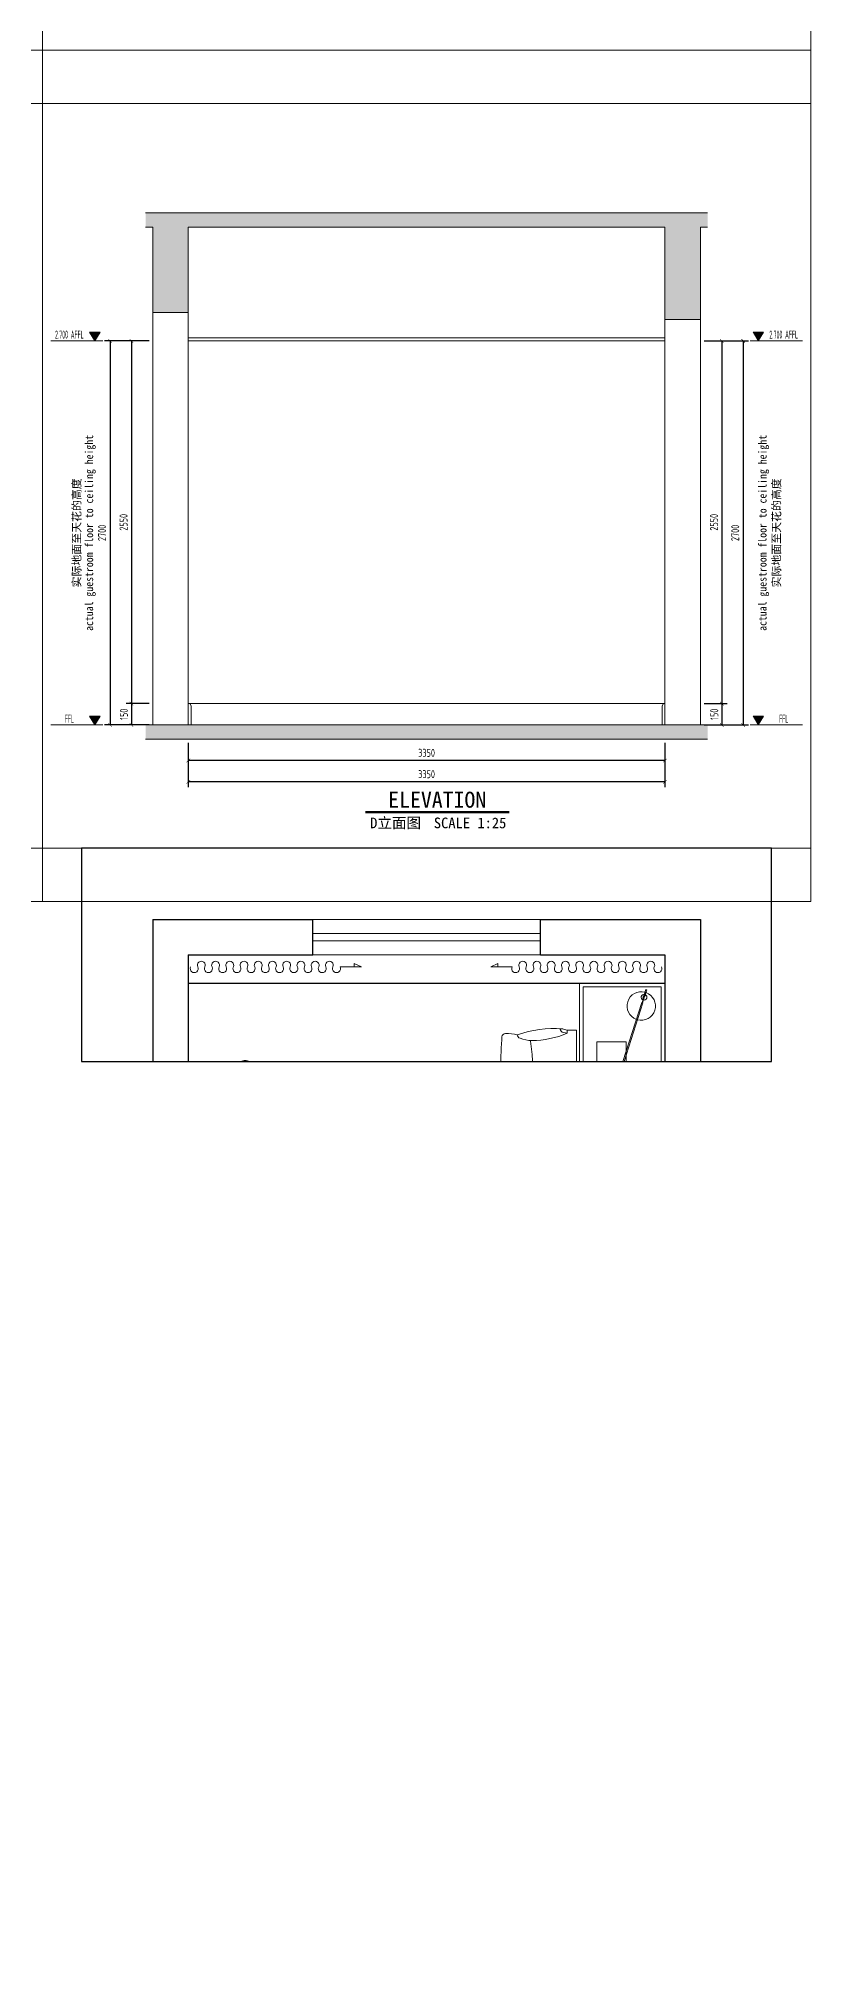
# Model space of a CAD drawing. Header units: millimetres. Extents: x 3162 to 221128, y -144913 to 11496.
# Drawn here: x 47647 to 53077, y -32702 to -19258 of the extents above; entities that cross this region are included whole.
import ezdxf
from ezdxf.enums import TextEntityAlignment as Align
from ezdxf.xclip import XClip

# ---------------------------------------------------------------- set-up
doc = ezdxf.new("R2010")
doc.units = ezdxf.units.MM
doc.header["$LTSCALE"] = 10
doc.header["$XCLIPFRAME"] = 2
doc.linetypes.add('DASH', pattern=[8.89, 6.35, -2.54])
doc.linetypes.add('HIDDEN', pattern=[9.525, 6.35, -3.175])
doc.layers.get('Defpoints').update_dxf_attribs({"color": 250})
for name, color, linetype, lineweight in [('Contour【轮廓线】', 94, 'Continuous', 0), ('Drawing【图框、表格】', 150, 'Continuous', 0), ('Elevation【立面图库】', 150, 'Continuous', 0), ('FC-Hatch【平面填充】', 250, 'Continuous', 0), ('FF-Curtain【平面窗帘】', 32, 'Continuous', 0), ('FF-Fixed【固定家具】', 30, 'Continuous', 0), ('FF-Text【平面文字】', 2, 'Continuous', 0), ('FF-Win【窗】', 132, 'Continuous', 0), ('FF-【活动成品家具】', 51, 'Continuous', 0), ('Finish【完成面】', 2, 'Continuous', 0), ('Gray【中细线】', 8, 'Continuous', 0), ('Hidden【虚线】', 136, 'DASH', 0), ('RC-dimensions', 44, 'Continuous', 0), ('Wall【立面墙】', 252, 'Continuous', 0)]:
    doc.layers.add(name, color=color, linetype=linetype, lineweight=lineweight)
doc.layers.add('WALL【墙体】', color=7, linetype='Continuous')
doc.styles.add('宋体', font='', dxfattribs={"width": 0.8})
doc.styles.add('尺寸标注', font='ARCHS.SHX', dxfattribs={"width": 0.8})
doc.styles.add('标高', font='ARCHS.SHX', dxfattribs={"width": 0.5})
doc.styles.add('线上图名', font='simhei.ttf')
doc.styles.add('线下图名', font='simhei.ttf')
doc.styles.get('宋体').set_extended_font_data('SimSun')
doc.dimstyles.new('海龙1：25', dxfattribs={"dimscale": 25, "dimtxt": 2.25, "dimasz": 1, "dimexe": 1.5, "dimexo": 1, "dimgap": 1, "dimtad": 1, "dimdec": 0, "dimrnd": 5, "dimdsep": 46, "dimtxsty": '尺寸标注', "dimblk": 'ARCHTICK', "dimblk1": 'ARCHTICK', "dimblk2": 'ARCHTICK', "dimcen": 1, "dimclrd": 44, "dimclre": 44, "dimclrt": 2, "dimadec": 0, "dimazin": 0, "dimtfac": 1, "dimtdec": 0, "dimtix": 1, "dimtmove": 2, "dimatfit": 3, "dimldrblk": 'hl_arrow2', "dimfxl": 5, "dimfxlon": 1, "dimarcsym": 0})
pattern_1 = [(225, (0, 0), (35.35534, -35.35534), []), (230, (0, 0), (-71.72602, 6.27522), [7.5, -82.5]), (175, (0, 0), (13.87511, -75.21923), [6, -66]), (280.4514, (-5.98, 0.52), (-57.85092, -68.94393), [6.374, -70.1142]), (226.1842, (-2e-15, -20), (-106.72409, 16.55189), [11.25, -123.75]), (276.6356, (-8.89, -18.62), (-93.46626, -97.41178), [9.56105, -105.1713]), (171.1842, (-2e-15, -20), (-93.46618, -97.41189), [9, -99]), (201, (-10, -15), (-59.690703, 40.26189), [7.5, -82.5]), (146, (-10, -15), (-24.33156, -72.51501), [6, -66]), (251.4514, (-14.974, -11.645), (-84.022234, -32.25304), [6.374, -70.1142]), (217.5, (0, 0), (-1.215986, -33.289385), [0.5, -65.2, 0.5, -67, 0.5, -66.25]), (187.5, (0, 0), (-26.306954, -39.441171), [0.5, -38.2, 0.5, -63.7, 0.5, -25.25]), (147.5, (22.3, -3e-15), (-53.382244, 2.255487), [0.5, -25, 0.5, -78, 0.5, -103.5]), (137.5, (32.3, -4e-15), (-58.318617, -10.0105), [0.5, -32.5, 0.5, -51.8, 0.5, -73.5])]

# ---------------------------------------------------------------- blocks, each defined once
blk = doc.blocks.new('海龙工具_踢脚线')
blk.add_lwpolyline([(20, 0), (20, 90), (10, 100), (0, 100)])
blk = doc.blocks.new('_ArchTick')
at = {"color": 2, "linetype": 'ByBlock', "const_width": 0.15}
blk.add_lwpolyline([(-0.5, -0.5), (0.5, 0.5)], dxfattribs=at)
blk = doc.blocks.new('*D1147')
at = {"layer": 'Defpoints', "color": 0, "transparency": 16777216}
for p in [(48452, -21385), (48302, -23935), (48452, -23935)]:
    blk.add_point(p, dxfattribs=at)
at = {"layer": 'RC-dimensions', "color": 44, "lineweight": -2, "transparency": 16777216}
for p, q in [((48427, -21385), (48264, -21385)), ((48302, -21385), (48302, -23935)), ((48427, -23935), (48264, -23935))]:
    blk.add_line(p, q, dxfattribs=at)
at = {"layer": 'RC-dimensions', "color": 44, "lineweight": -2, "transparency": 16777216, "xscale": 25, "yscale": 25, "zscale": 25}
for p, rotation in [((48302, -21385), 90), ((48302, -23935), 270)]:
    blk.add_blockref('_ArchTick', p, dxfattribs=dict(at, rotation=rotation))
at = {"layer": 'RC-dimensions', "color": 2, "transparency": 16777216, "insert": (48247, -22660), "char_height": 56.2, "attachment_point": 5, "rotation": 90, "style": '尺寸标注'}
blk.add_mtext('2550', dxfattribs=at)
blk = doc.blocks.new('hl_arrow2')
at = {"color": 2}
blk.add_line((-0.22, 0), (-1, 0), dxfattribs=at)
blk.add_lwpolyline([(-0.22, 0), (-0.86, -0.69), (-0.65, -0.86), (0, 0), (-0.65, 0.86), (-0.86, 0.69)], close=True, dxfattribs=at)
for points in [[(-0.86, 0.69), (-0.65, 0.86), (-0.22, 0), (0, 0)], [(-0.86, -0.69), (-0.65, -0.86), (-0.22, 0), (0, 0)]]:
    blk.add_solid(points, dxfattribs=at)
blk = doc.blocks.new('*D1148')
at = {"layer": 'Defpoints', "color": 0, "transparency": 16777216}
for p in [(48452, -23935), (48302, -24085), (48452, -24085)]:
    blk.add_point(p, dxfattribs=at)
at = {"layer": 'RC-dimensions', "color": 44, "lineweight": -2, "transparency": 16777216}
for p, q in [((48427, -23935), (48264, -23935)), ((48302, -23935), (48302, -24085)), ((48427, -24085), (48264, -24085))]:
    blk.add_line(p, q, dxfattribs=at)
at = {"layer": 'RC-dimensions', "color": 44, "lineweight": -2, "transparency": 16777216, "xscale": 25, "yscale": 25, "zscale": 25}
for p, rotation in [((48302, -23935), 90), ((48302, -24085), 270)]:
    blk.add_blockref('_ArchTick', p, dxfattribs=dict(at, rotation=rotation))
at = {"layer": 'RC-dimensions', "color": 2, "transparency": 16777216, "insert": (48249, -24010), "char_height": 56.2, "attachment_point": 5, "rotation": 90, "style": '尺寸标注'}
blk.add_mtext('150', dxfattribs=at)
blk = doc.blocks.new('*D1149')
at = {"layer": 'Defpoints', "color": 0, "transparency": 16777216}
for p in [(48452, -21385), (48152, -24085), (48452, -24085)]:
    blk.add_point(p, dxfattribs=at)
at = {"layer": 'RC-dimensions', "color": 44, "lineweight": -2, "transparency": 16777216}
for p, q in [((48277, -21385), (48114, -21385)), ((48152, -21385), (48152, -24085)), ((48277, -24085), (48114, -24085))]:
    blk.add_line(p, q, dxfattribs=at)
at = {"layer": 'RC-dimensions', "color": 44, "lineweight": -2, "transparency": 16777216, "xscale": 25, "yscale": 25, "zscale": 25}
for p, rotation in [((48152, -21385), 90), ((48152, -24085), 270)]:
    blk.add_blockref('_ArchTick', p, dxfattribs=dict(at, rotation=rotation))
at = {"layer": 'RC-dimensions', "color": 2, "transparency": 16777216, "insert": (48096, -22735), "char_height": 56.2, "attachment_point": 5, "rotation": 90, "style": '尺寸标注'}
blk.add_mtext('2700', dxfattribs=at)
blk = doc.blocks.new('海龍_立面标识')
at = {"style": '宋体', "width": 0.9, "flags": 8}
blk.add_attdef('FLOOR_HEIGHT', text='', height=2.25, rotation=90, dxfattribs=at).set_placement((0, 0), align=Align.CENTER)
at = {"style": '宋体', "flags": 8}
blk.add_attdef('HEIGHT', text='', height=2.25, rotation=90, dxfattribs=at).set_placement((-3.5, 0), align=Align.CENTER)
blk = doc.blocks.new('hl_Elevation-A2')
blk.add_hatch(color=150).paths.add_polyline_path([(3.74, 2.47), (2.27, 0), (0.8, 2.47)])
at = {"color": 150}
blk.add_line((0, 0), (14.67, 0), dxfattribs=at)
blk.add_lwpolyline([(3.74, 2.47), (2.27, 0), (0.8, 2.47)], close=True, dxfattribs=at)
at = {"color": 2, "style": '标高', "width": 0.8, "flags": 8}
blk.add_attdef('HEIGHT', text='', height=2.25, dxfattribs=at).set_placement((9.42, 1.75), align=Align.MIDDLE_CENTER)
blk = doc.blocks.new('*D1150')
at = {"layer": 'Defpoints', "color": 0, "transparency": 16777216}
for p in [(52302, -21385), (52302, -23935), (52452, -23935)]:
    blk.add_point(p, dxfattribs=at)
at = {"layer": 'RC-dimensions', "color": 44, "lineweight": -2, "transparency": 16777216}
for p, q in [((52327, -21385), (52489, -21385)), ((52452, -21385), (52452, -23935)), ((52327, -23935), (52489, -23935))]:
    blk.add_line(p, q, dxfattribs=at)
at = {"layer": 'RC-dimensions', "color": 44, "lineweight": -2, "transparency": 16777216, "xscale": 25, "yscale": 25, "zscale": 25}
for p, rotation in [((52452, -21385), 90), ((52452, -23935), 270)]:
    blk.add_blockref('_ArchTick', p, dxfattribs=dict(at, rotation=rotation))
at = {"layer": 'RC-dimensions', "color": 2, "transparency": 16777216, "insert": (52397, -22660), "char_height": 56.2, "attachment_point": 5, "rotation": 90, "style": '尺寸标注'}
blk.add_mtext('2550', dxfattribs=at)
blk = doc.blocks.new('*D1151')
at = {"layer": 'Defpoints', "color": 0, "transparency": 16777216}
for p in [(52302, -23935), (52302, -24085), (52452, -24085)]:
    blk.add_point(p, dxfattribs=at)
at = {"layer": 'RC-dimensions', "color": 44, "lineweight": -2, "transparency": 16777216}
for p, q in [((52327, -23935), (52489, -23935)), ((52452, -23935), (52452, -24085)), ((52327, -24085), (52489, -24085))]:
    blk.add_line(p, q, dxfattribs=at)
at = {"layer": 'RC-dimensions', "color": 44, "lineweight": -2, "transparency": 16777216, "xscale": 25, "yscale": 25, "zscale": 25}
for p, rotation in [((52452, -23935), 90), ((52452, -24085), 270)]:
    blk.add_blockref('_ArchTick', p, dxfattribs=dict(at, rotation=rotation))
at = {"layer": 'RC-dimensions', "color": 2, "transparency": 16777216, "insert": (52399, -24010), "char_height": 56.2, "attachment_point": 5, "rotation": 90, "style": '尺寸标注'}
blk.add_mtext('150', dxfattribs=at)
blk = doc.blocks.new('*D1152')
at = {"layer": 'Defpoints', "color": 0, "transparency": 16777216}
for p in [(52302, -21385), (52302, -24085), (52602, -24085)]:
    blk.add_point(p, dxfattribs=at)
at = {"layer": 'RC-dimensions', "color": 44, "lineweight": -2, "transparency": 16777216}
for p, q in [((52477, -21385), (52639, -21385)), ((52602, -21385), (52602, -24085)), ((52477, -24085), (52639, -24085))]:
    blk.add_line(p, q, dxfattribs=at)
at = {"layer": 'RC-dimensions', "color": 44, "lineweight": -2, "transparency": 16777216, "xscale": 25, "yscale": 25, "zscale": 25}
for p, rotation in [((52602, -21385), 90), ((52602, -24085), 270)]:
    blk.add_blockref('_ArchTick', p, dxfattribs=dict(at, rotation=rotation))
at = {"layer": 'RC-dimensions', "color": 2, "transparency": 16777216, "insert": (52546, -22735), "char_height": 56.2, "attachment_point": 5, "rotation": 90, "style": '尺寸标注'}
blk.add_mtext('2700', dxfattribs=at)
blk = doc.blocks.new('*D1153')
at = {"layer": 'Defpoints', "color": 0, "transparency": 16777216}
for p in [(48702, -24185), (52052, -24185), (48702, -24335)]:
    blk.add_point(p, dxfattribs=at)
at = {"layer": 'RC-dimensions', "color": 44, "lineweight": -2, "transparency": 16777216}
for p, q in [((48702, -24210), (48702, -24372)), ((52052, -24210), (52052, -24372)), ((52052, -24335), (48702, -24335))]:
    blk.add_line(p, q, dxfattribs=at)
at = {"layer": 'RC-dimensions', "color": 44, "lineweight": -2, "transparency": 16777216, "xscale": 25, "yscale": 25, "zscale": 25, "rotation": 180}
blk.add_blockref('_ArchTick', (48702, -24335), dxfattribs=at)
at = {"layer": 'RC-dimensions', "color": 44, "lineweight": -2, "transparency": 16777216, "xscale": 25, "yscale": 25, "zscale": 25}
blk.add_blockref('_ArchTick', (52052, -24335), dxfattribs=at)
at = {"layer": 'RC-dimensions', "color": 2, "transparency": 16777216, "insert": (50377, -24281), "char_height": 56.2, "attachment_point": 5, "style": '尺寸标注'}
blk.add_mtext('3350', dxfattribs=at)
blk = doc.blocks.new('*D1154')
at = {"layer": 'Defpoints', "color": 0, "transparency": 16777216}
for p in [(48702, -24185), (52052, -24185), (48702, -24485)]:
    blk.add_point(p, dxfattribs=at)
at = {"layer": 'RC-dimensions', "color": 44, "lineweight": -2, "transparency": 16777216}
for p, q in [((48702, -24360), (48702, -24522)), ((52052, -24360), (52052, -24522)), ((52052, -24485), (48702, -24485))]:
    blk.add_line(p, q, dxfattribs=at)
at = {"layer": 'RC-dimensions', "color": 44, "lineweight": -2, "transparency": 16777216, "xscale": 25, "yscale": 25, "zscale": 25, "rotation": 180}
blk.add_blockref('_ArchTick', (48702, -24485), dxfattribs=at)
at = {"layer": 'RC-dimensions', "color": 44, "lineweight": -2, "transparency": 16777216, "xscale": 25, "yscale": 25, "zscale": 25}
blk.add_blockref('_ArchTick', (52052, -24485), dxfattribs=at)
at = {"layer": 'RC-dimensions', "color": 2, "transparency": 16777216, "insert": (50377, -24431), "char_height": 56.2, "attachment_point": 5, "style": '尺寸标注'}
blk.add_mtext('3350', dxfattribs=at)
blk = doc.blocks.new('hlw_3_1600_250')
for p, q in [((-0.5, 0.078125), (0.5, 0.078125)), ((-0.5, -0.078125), (0.5, -0.078125))]:
    blk.add_line(p, q)
at = {"linetype": 'HIDDEN', "ltscale": 15}
for p, q in [((-0.5, 0.015625), (0.5, 0.015625)), ((-0.5, -0.015625), (0.5, -0.015625))]:
    blk.add_line(p, q, dxfattribs=at)
blk = doc.blocks.new('tasklight')
at = {"color": 251}
for p, q in [((458, 270), (496, 282)), ((459, 266), (497, 278)), ((475, 265), (527, 282)), ((488, 282), (493, 284)), ((489, 280), (488, 282)), ((492, 271), (490, 275)), ((493, 282), (493, 284)), ((496, 272), (495, 277)), ((497, 278), (496, 282)), ((-25, 96), (440, 243)), ((-23, 89), (443, 235)), ((471, 227), (509, 239)), ((473, 223), (511, 235)), ((484, 237), (536, 253)), ((501, 242), (502, 237)), ((504, 230), (509, 232)), ((504, 232), (504, 230)), ((505, 243), (507, 239)), ((508, 234), (509, 232)), ((509, 239), (511, 235)), ((-116, 68), (-71, 82)), ((-113, 60), (-116, 68)), ((-113, 60), (-68, 74)), ((-96, 72), (-24, 94)), ((-95, 68), (-96, 72)), ((-95, 68), (-23, 91)), ((-72, 85), (-56, 90)), ((-71, 82), (-72, 85)), ((-56, 87), (-71, 82)), ((-71, 82), (-70, 80)), ((-69, 76), (-68, 74)), ((-67, 81), (-68, 83)), ((-58, 84), (-58, 86)), ((-56, 87), (-56, 90)), ((-23, 89), (-25, 96))]:
    blk.add_line(p, q, dxfattribs=at)
for radius in [35, 15]:
    blk.add_circle((572, 280), radius, dxfattribs=at)
for centre, radius, start, end in [((465, 246), 25, 107.4853, 287.4853), ((572, 280), 70, 209.8589, 185.1116), ((572, 280), 45, 178.014, 216.9565), ((0, 100), 100, 19.7777, 195.1928), ((465, 246), 20, 107.4853, 287.4853), ((479, 251), 15, 107.4853, 287.4853), ((0, 100), 100, 199.7777, 15.1928), ((-62, 80), 20, 209.0222, 185.9483)]:
    blk.add_arc(centre, radius, start, end, dxfattribs=at)
blk = doc.blocks.new('海龙_04090929')
at = {"color": 0, "linetype": 'ByBlock'}
for p, q in [((-279, -136, 0), (-271, -110, 0)), ((-271, -110, 0), (-271, -45, 0)), ((271, -45, 0), (-271, -45, 0)), ((-271, -110, 0), (-250, -109, 0)), ((-271, -110, 0), (-250, -109, 0)), ((-250, -109, 0), (-258, -144, 0)), ((-250, -109, 0), (-258, -144, 0)), ((250, -109, 0), (258, -144, 0)), ((271, -109, 0), (250, -109, 0)), ((250, -109, 0), (258, -144, 0)), ((271, -109, 0), (250, -109, 0)), ((271, -109, 0), (271, -45, 0)), ((279, -135, 0), (271, -109, 0))]:
    blk.add_line(p, q, dxfattribs=at)
at = {"ltscale": 500}
blk.add_lwpolyline([(600, 577), (600, -23), (-600, -23), (-600, 577)], close=True, dxfattribs=at)
at = {"color": 251}
for points in [[(575, 552), (575, 2), (-575, 2), (-575, 552)], [(484, 61), (234, 61), (234, 411), (484, 411)], [(-190, 305), (190, 305), (190, 98), (-190, 98)]]:
    blk.add_lwpolyline(points, close=True, dxfattribs=at)
blk.add_lwpolyline([(281, 411), (281, 454), (531, 454), (531, 104), (484, 104)], dxfattribs=at)
at = {"color": 0, "linetype": 'ByBlock'}
for centre, radius, start, end in [((-825, -356, 0), 626, 359.8413, 23.2355), ((-825, -356, 0), 626, 359.8413, 23.2355), ((826, -354, 0), 626, 156.949, 180.3432), ((826, -354, 0), 626, 156.949, 180.3432), ((490, -202, 0), 773, 175.8034, 199.5327), ((-255, -145, 0), 25.4, 158.9901, 180.625), ((-255, -145, 0), 25.4, 180.625, 200.6267), ((-255, -145, 0), 25.4, 180.625, 200.6267), ((-273, -152, 0), 6.35, 200.6267, 296.646), ((-273, -152, 0), 6.35, 200.6267, 296.646), ((-282, -135, 0), 25.4, 296.646, 338.2826), ((-282, -135, 0), 25.4, 296.646, 338.2826), ((-490, -204, 0), 773, 340.6518, 4.3811), ((282, -134, 0), 25.4, 201.9019, 243.5385), ((282, -134, 0), 25.4, 201.9019, 243.5385), ((273, -151, 0), 6.35, 243.5385, 339.5578), ((273, -151, 0), 6.35, 243.5385, 339.5578), ((256, -144, 0), 25.4, 359.5595, 21.1944), ((256, -144, 0), 25.4, 339.5578, 359.5595), ((256, -144, 0), 25.4, 339.5578, 359.5595), ((-411, -361, 0), 212, 337.8885, 0.9101), ((-411, -361, 0), 212, 337.8885, 0.9101), ((2, -1560, 0), 1208, 80.5641, 99.6204), ((2, -1560, 0), 1208, 80.5641, 99.6204), ((412, -360, 0), 212, 179.2744, 202.296), ((412, -360, 0), 212, 179.2744, 202.296), ((134, -546, 0), 382, 167.1139, 179.4864), ((-240, -435, 0), 25.4, 273.3566, 346.6742), ((-240, -435, 0), 25.4, 273.3566, 346.6742), ((241, -435, 0), 25.4, 193.5103, 266.8279), ((241, -435, 0), 25.4, 193.5103, 266.8279), ((-132, -546, 0), 382, 0.6981, 13.0706), ((-222, -543, 0), 25.4, 179.5077, 265.2204), ((-3, 2077, 0), 2654, 265.2204, 274.9641), ((224, -542, 0), 25.4, 274.9641, 0.6768)]:
    blk.add_arc(centre, radius, start, end, dxfattribs=at)
at = {"color": 251, "extrusion": (-2.3211e-12, 1.2757e-12, -1), "zscale": -1, "rotation": 180.1031689503806}
blk.add_blockref('tasklight', (441, 511, 0), dxfattribs=at)
blk = doc.blocks.new('1800平10104199')
h = blk.add_hatch()
h.set_pattern_fill('ANSI38', color=8, scale=100, style=0)
h.set_pattern_definition([(45, (-2757.802, -6613.146), (-8.838835, 8.838835), []), (135, (-2757.802, -6613.146), (-26.516504, 8.838835), [31.25, -18.75])])
h.paths.add_polyline_path([(511, -760, 1), (411, -760, 1)])
h.paths.add_polyline_path([(635, -927, 1), (589, -927, 1)])
h.paths.add_polyline_path([(800, -1094, 1), (737, -1094, 1)])
h.paths.add_polyline_path([(756, -838, 1), (872, -838, 1)])
h.paths.add_polyline_path([(1031, -869, 1), (1116, -869, 1)])
h.paths.add_polyline_path([(1221, -803, 1), (1105, -803, 1)])
h.paths.add_polyline_path([(1110, -443, 1), (1047, -443, 1)])
h.paths.add_polyline_path([(1249, -252, 1), (1094, -252, 1)])
at = {"ltscale": 300}
for p, q in [((-1535, 1322), (1534, 1322)), ((-1535, 1322), (-1535, 966)), ((-947, 1322), (-947, 966)), ((-900, -678), (-900, 1322)), ((900, -678), (900, 1322)), ((946, 1322), (946, 966)), ((1534, 1322), (1534, 966)), ((1408, -150), (1357, -192)), ((-900, -678), (900, -678))]:
    blk.add_line(p, q, dxfattribs=at)
at = {"color": 8}
for p, q in [((-1525, 1322), (-1525, 960)), ((-1241, 1247), (-1241, 1007)), ((-957, 1322), (-957, 960)), ((-865, 1322), (-865, 1322)), ((-865, 1322), (-865, 1322)), ((956, 1322), (956, 960)), ((1245, 1247), (1245, 1007)), ((1524, 1322), (1524, 960)), ((-1373, 1127), (-1112, 1127)), ((1114, 1127), (1374, 1127)), ((903, 146), (899, 79)), ((908, 79), (936, 144)), ((915, 146), (910, 80)), ((920, 77), (949, 142)), ((941, 74), (970, 139)), ((964, 71), (992, 136)), ((994, 66), (1022, 132)), ((1032, 126), (1012, 61)), ((1038, 122), (1016, 59)), ((1047, 119), (1024, 57)), ((1054, 113), (1033, 50)), ((1075, 104), (1053, 41)), ((1097, 95), (1075, 32)), ((1083, 29), (1128, 85)), ((1108, 92), (1086, 30)), ((1095, 24), (1140, 79)), ((1114, 15), (1159, 71)), ((1135, 6), (1180, 62)), ((1162, -6), (1207, 50)), ((1215, 41), (1179, -16)), ((1220, 36), (1182, -19)), ((1228, 31), (1189, -23)), ((1233, 22), (1195, -32)), ((1250, 8), (1212, -46)), ((1270, -6), (1231, -61)), ((1238, -66), (1296, -24)), ((1279, -12), (1241, -66)), ((1248, -74), (1307, -33)), ((1264, -87), (1323, -46)), ((1282, -102), (1341, -61)), ((1305, -121), (1364, -80)), ((1369, -90), (1318, -135)), ((1372, -96), (1321, -139)), ((1378, -103), (1326, -145)), ((1381, -113), (1330, -155)), ((1394, -131), (1343, -173)), ((1362, -199), (1429, -175)), ((1416, -158), (1365, -200)), ((1370, -210), (1437, -186)), ((1382, -227), (1449, -203)), ((1395, -246), (1462, -222)), ((1412, -270), (1479, -246)), ((1481, -257), (1421, -287)), ((1483, -265), (1422, -292)), ((1487, -273), (1425, -299)), ((1487, -283), (1426, -310)), ((1494, -304), (1434, -331)), ((1503, -326), (1443, -353)), ((1445, -361), (1517, -356)), ((1509, -336), (1448, -363)), ((1450, -373), (1521, -368)), ((1457, -393), (1528, -388)), ((1464, -415), (1536, -410)), ((1474, -443), (1546, -438)), ((1543, -476), (1477, -485)), ((1545, -449), (1478, -462)), ((1544, -457), (1478, -466)), ((1545, -498), (1479, -507)), ((1546, -466), (1480, -474)), ((1547, -522), (1481, -531)), ((1550, -532), (1484, -542)), ((1545, -676), (1479, -667)), ((1482, -539), (1552, -554)), ((1483, -552), (1553, -567)), ((1484, -573), (1554, -588)), ((1550, -667), (1484, -658)), ((1551, -658), (1485, -649)), ((1486, -596), (1556, -611)), ((1554, -651), (1486, -645)), ((1488, -626), (1558, -640)), ((85, -698), (151, -689)), ((89, -721), (155, -713)), ((89, -733), (155, -724)), ((156, -721), (93, -754)), ((159, -734), (95, -766)), ((163, -754), (100, -787)), ((168, -777), (105, -809)), ((110, -808), (172, -791)), ((111, -816), (175, -794)), ((1451, -806), (1515, -839)), ((1458, -777), (1521, -809)), ((1462, -754), (1526, -787)), ((1467, -734), (1530, -766)), ((1469, -721), (1533, -754)), ((1537, -721), (1471, -713)), ((1536, -733), (1471, -724)), ((1541, -698), (1475, -689)), ((181, -813), (111, -827)), ((195, -839), (125, -854)), ((206, -860), (135, -874)), ((215, -878), (145, -893)), ((221, -890), (151, -905)), ((162, -923), (218, -888)), ((168, -932), (225, -897)), ((180, -953), (237, -918)), ((190, -972), (247, -938)), ((1392, -922), (1445, -971)), ((1402, -904), (1454, -953)), ((1408, -892), (1460, -941)), ((1470, -922), (1408, -895)), ((1473, -911), (1412, -885)), ((1483, -889), (1422, -863)), ((1493, -870), (1432, -844)), ((1500, -862), (1440, -835)), ((1504, -854), (1443, -828)), ((1508, -848), (1445, -824)), ((192, -983), (249, -948)), ((197, -990), (254, -955)), ((200, -997), (256, -959)), ((267, -975), (203, -1008)), ((287, -997), (223, -1030)), ((303, -1014), (239, -1047)), ((317, -1029), (253, -1062)), ((326, -1039), (262, -1072)), ((277, -1087), (323, -1038)), ((286, -1094), (332, -1045)), ((303, -1110), (349, -1062)), ((1280, -1065), (1317, -1127)), ((1294, -1050), (1331, -1111)), ((1354, -1086), (1302, -1044)), ((1303, -1041), (1340, -1102)), ((1360, -1076), (1308, -1035)), ((1376, -1058), (1324, -1016)), ((1391, -1042), (1339, -1000)), ((1400, -1037), (1348, -995)), ((1405, -1030), (1354, -988)), ((1411, -1025), (1357, -985)), ((1368, -969), (1420, -1018)), ((1382, -943), (1434, -991)), ((318, -1127), (364, -1078)), ((323, -1136), (369, -1088)), ((330, -1142), (375, -1093)), ((334, -1148), (378, -1096)), ((393, -1109), (340, -1157)), ((418, -1124), (366, -1173)), ((438, -1136), (386, -1185)), ((456, -1147), (403, -1196)), ((467, -1154), (414, -1203)), ((433, -1213), (464, -1154)), ((444, -1217), (474, -1158)), ((465, -1229), (495, -1170)), ((483, -1240), (514, -1181)), ((490, -1248), (521, -1189)), ((498, -1252), (529, -1193)), ((504, -1257), (532, -1195)), ((550, -1203), (513, -1264)), ((1088, -1271), (1065, -1209)), ((1095, -1270), (1069, -1208)), ((1087, -1200), (1106, -1269)), ((1113, -1185), (1132, -1254)), ((1132, -1173), (1152, -1242)), ((1150, -1162), (1170, -1231)), ((1199, -1212), (1160, -1158)), ((1161, -1155), (1181, -1224)), ((1207, -1205), (1168, -1151)), ((1227, -1192), (1188, -1138)), ((1246, -1180), (1207, -1126)), ((1256, -1178), (1218, -1123)), ((1263, -1172), (1224, -1118)), ((1270, -1169), (1228, -1116)), ((1243, -1104), (1281, -1165)), ((1264, -1082), (1301, -1143)), ((579, -1211), (542, -1272)), ((601, -1218), (564, -1279)), ((621, -1223), (584, -1284)), ((634, -1227), (596, -1288)), ((617, -1293), (630, -1228)), ((628, -1294), (642, -1229)), ((652, -1300), (665, -1234)), ((673, -1306), (686, -1240)), ((682, -1311), (696, -1246)), ((691, -1313), (704, -1248)), ((697, -1316), (708, -1249)), ((727, -1252), (708, -1321)), ((757, -1252), (738, -1321)), ((780, -1252), (761, -1321)), ((801, -1252), (782, -1321)), ((814, -1252), (795, -1321)), ((827, -1318), (822, -1252)), ((851, -1317), (846, -1251)), ((873, -1317), (868, -1251)), ((892, -1319), (887, -1253)), ((899, -1320), (891, -1253)), ((910, -1251), (911, -1322)), ((939, -1243), (939, -1314)), ((961, -1237), (962, -1308)), ((982, -1231), (982, -1303)), ((1015, -1293), (992, -1230)), ((994, -1228), (994, -1299)), ((1025, -1288), (1002, -1225)), ((1048, -1280), (1025, -1218)), ((1069, -1274), (1046, -1212)), ((1079, -1275), (1057, -1212))]:
    blk.add_line(p, q, dxfattribs=at)
for points in [[(-895, 1322, 0.39642), (-865, 1294), (0, 1294), (869, 1294)], [(869, 1294), (869, -587, -0.325595), (819, -644), (-815, -644, -0.382387), (-865, -592), (-865, 1294)], [(-865, 522, 0.078778), (-456, 550, -0.068393), (491, 554, 0.079495), (869, 576)]]:
    blk.add_lwpolyline(points, format="xyb", dxfattribs=at)
for centre, radius in [((-1241, 1124), 99.6), ((1245, 1124), 99.6), ((-1241, 1124), 39.6), ((1245, 1124), 39.6)]:
    blk.add_circle(centre, radius, dxfattribs=at)
for centre, radius, start, end in [((869, 1324), 30.1, 270.0725, 356.5701), ((-337, 1172), 308, 175.3048, 198.6942), ((-532, 1469), 295, 247.5179, 264.267), ((-661, 953), 245, 40.4189, 85.9871), ((-2260, 936), 1636, 4.8098, 9.1892), ((-373, 4551), 3380, 266.8134, 276.1602), ((7, 946), 245, 94.0129, 139.5811), ((-204, 1171), 194, 306.5711, 5.89), ((145, 1107), 177, 151.7736, 201.6983), ((309, 1177), 194, 174.11, 233.4289), ((298, 2034), 856, 257.7438, 273.6284), ((99, 953), 245, 40.4189, 85.9871), ((-241, 1073), 378, 353.4947, 19.1867), ((478, 813), 388, 68.2026, 108.9817), ((737, 946), 245, 94.0129, 139.5811), ((645, 1327), 156, 261.5958, 298.9092), ((527, 1171), 194, 320.9404, 333.7371), ((745, 1073), 45.9, 165.3506, 223.2684), ((527, 1171), 194, 333.7371, 5.89), ((1216, 1045), 517, 163.6046, 172.3273), ((-1507, 923), 40.9, 115.784, 31.7834), ((-1241, 2491), 1563, 261.4814, 278.5186), ((-974, 923), 40.9, 148.2166, 64.216), ((-451, 820), 194, 126.5711, 185.89), ((-1121, 936), 496, 344.0243, 8.7071), ((-2990, 1119), 2362, 357.3905, 358.8876), ((-662, 1043), 44.6, 314.4736, 42.1713), ((-204, 813), 194, 4.3181, 53.4289), ((-186, 1019), 168, 337.017, 7.5368), ((152, 939), 183, 175.2233, 196.23), ((309, 820), 194, 126.5711, 172.3641), ((178, 996), 54.7, 142.0833, 220.902), ((-193, 940), 330, 343.7954, 3.5554), ((527, 813), 194, 354.11, 53.4289), ((1154, 930), 455, 176.9801, 197.479), ((545, 1019), 168, 337.017, 7.5368), ((973, 923), 40.9, 115.784, 31.7834), ((1240, 2491), 1563, 261.4814, 278.5186), ((1506, 923), 40.9, 148.2166, 64.216), ((-690, 5564), 4765, 267.8927, 277.5858), ((24, 1100), 272, 251.8082, 283.204), ((315, -460), 1315, 65.0983, 100.0195), ((737, 1037), 245, 220.4189, 265.9871), ((-381, -968), 1787, 97.8585, 98.4763), ((-661, 1044), 245, 274.0129, 278.3417), ((480, -680), 1493, 80.7251, 83.5186), ((-113, 845), 452, 220.7333, 256.9672), ((712, -1003), 1555, 93.6786, 116.8708), ((716, -228), 779, 92.6087, 126.6587), ((-277, 1136), 735, 240.1408, 264.511), ((815, -584), 648, 188.3552, 82.5258), ((-66, -1305), 1208, 88.7545, 122.4486), ((27, -1253), 1157, 93.3188, 127.4147), ((-40, 1275), 1372, 255.0326, 276.4383), ((892, -209), 379, 214.9316, 266.4293)]:
    blk.add_arc(centre, radius, start, end, dxfattribs=at)
at = {"ltscale": 300}
for centre, radius, start, end in [((-1507, 923), 50.9, 123.0907, 10.4547), ((-974, 923), 50.9, 169.5453, 56.9093), ((973, 923), 50.9, 123.0907, 10.4547), ((1506, 923), 50.9, 169.5453, 56.9093), ((-1241, 2491), 1573, 262.0985, 277.9015), ((1240, 2491), 1573, 262.0985, 277.9015), ((815, -584), 670, 188.0791, 82.7724)]:
    blk.add_arc(centre, radius, start, end, dxfattribs=at)
blk = doc.blocks.new('海龙_08068901')
at = {"layer": 'Defpoints'}
blk.add_line((-3175, 1675), (-3175, -1675), dxfattribs=at)
at = {"layer": 'FF-Curtain【平面窗帘】'}
for points in [[(-3290.8, 1650.8, -1.6), (-3290.8, 1600.8, 1.6), (-3290.8, 1550.8, -1.6), (-3290.8, 1500.8, 1.6), (-3290.8, 1450.8, -1.6), (-3290.8, 1400.8, 1.6), (-3290.8, 1350.8, -1.6), (-3290.8, 1300.8, 1.6), (-3290.8, 1250.8, -1.6), (-3290.8, 1200.8, 1.6), (-3290.8, 1150.8, -1.6), (-3290.8, 1100.8, 1.6), (-3290.8, 1050.8, -1.6), (-3290.8, 1000.8, 1.6), (-3290.8, 950.8, -1.6), (-3290.8, 900.8, 1.6), (-3290.8, 850.8, -1.6), (-3290.8, 800.8, 1.6), (-3290.8, 750.8, -1.6), (-3290.8, 700.8, 1.6), (-3290.8, 650.8, -1.6), (-3290.8, 600.8), (-3290.8, 550.8), (-3290.8, 500.8), (-3290.8, 450.8), (-3315.8, 500.8), (-3290.8, 500.8)], [(-3290.8, -1658.2, 1.6), (-3290.8, -1608.2, -1.6), (-3290.8, -1558.2, 1.6), (-3290.8, -1508.2, -1.6), (-3290.8, -1458.2, 1.6), (-3290.8, -1408.2, -1.6), (-3290.8, -1358.2, 1.6), (-3290.8, -1308.2, -1.6), (-3290.8, -1258.2, 1.6), (-3290.8, -1208.2, -1.6), (-3290.8, -1158.2, 1.6), (-3290.8, -1108.2, -1.6), (-3290.8, -1058.2, 1.6), (-3290.8, -1008.2, -1.6), (-3290.8, -958.2, 1.6), (-3290.8, -908.2, -1.6), (-3290.8, -858.2, 1.6), (-3290.8, -808.2, -1.6), (-3290.8, -758.2, 1.6), (-3290.8, -708.2, -1.6), (-3290.8, -658.2, 1.6), (-3290.8, -608.2), (-3290.8, -558.2), (-3290.8, -508.2), (-3290.8, -458.2), (-3315.8, -508.2), (-3290.8, -508.2)]]:
    blk.add_lwpolyline(points, format="xyb", dxfattribs=at)
at = {"layer": 'WALL【墙体】'}
for p, q in [((-3625, 800), (-3625, 1925)), ((-3625, 1925), (3375, 1925)), ((-3375, 800), (-3375, 1675)), ((-3375, 1675), (3375, 1675)), ((-3375, 800), (-3625, 800)), ((-3625, -1925), (-3625, -800)), ((-3375, -800), (-3625, -800)), ((-3375, -1675), (-3375, -800)), ((-3375, -1675), (3375, -1675)), ((-3625, -1925), (3625, -1925))]:
    blk.add_line(p, q, dxfattribs=at)
at = {"layer": 'FF-Win【窗】'}
ref = blk.add_blockref('hlw_3_1600_250', (-3500, 0), dxfattribs=dict(at, xscale=1600, yscale=1600, zscale=1600, rotation=90))
XClip(ref).set_block_clipping_path([(-0.5, -0.078125), (0.5, 0.078125)])
at = {"layer": 'FF-【活动成品家具】'}
blk.add_blockref('海龙_04090929', (-2575, 1097.9), dxfattribs=at)
at = {"layer": 'FF-【活动成品家具】', "xscale": -1, "rotation": 180}
blk.add_blockref('1800平10104199', (-1074.5, -352.7), dxfattribs=at)
blk = doc.blocks.new('*U1165')
at = {"color": 2, "linetype": 'Continuous'}
blk.add_lwpolyline([(-17.26, 0, 0.7, 0.7, 0), (23.26, 0, 0.75, 0.75, 0)], format="xyseb", dxfattribs=at)
at = {"color": 2, "style": '线上图名', "flags": 8}
blk.add_attdef('EXISTING_PLAN', text='', height=4.5, dxfattribs=at).set_placement((3, 1.27), align=Align.CENTER)
at = {"color": 2, "style": '线下图名', "flags": 8}
blk.add_attdef('图名1', text='', height=3, dxfattribs=at).set_placement((-15.86, -1.5), align=Align.TOP_LEFT)
blk.add_attdef('比例1', text='', height=3, dxfattribs=at).set_placement((22.44, -1.5), align=Align.TOP_RIGHT)

msp = doc.modelspace()

# ---------------------------------------------------------------- hatches: boundary and pattern name
at = {"layer": 'FC-Hatch【平面填充】'}
h = msp.add_hatch(dxfattribs=at)
h.set_pattern_fill('钢筋混凝土', color=256, scale=50, angle=180, style=0, pattern_type=2)
h.set_pattern_definition(pattern_1)
h.paths.add_polyline_path([(48401.7, -20484.6), (52351.7, -20484.6), (52351.7, -20584.6), (52301.7, -20584.6), (52301.7, -21234.6), (52051.7, -21234.6), (52051.7, -20584.6), (48701.7, -20584.6), (48701.7, -21184.6), (48451.7, -21184.6), (48451.7, -20584.6), (48401.7, -20584.6)])
h = msp.add_hatch(dxfattribs=at)
h.set_pattern_fill('钢筋混凝土', color=256, scale=50, angle=180, style=0, pattern_type=2)
h.set_pattern_definition(pattern_1)
h.paths.add_polyline_path([(48401.7, -24184.6), (48401.7, -24084.6), (52351.7, -24084.6), (52351.7, -24184.6)])

# ---------------------------------------------------------------- linework, layer by layer
at = {"layer": 'Contour【轮廓线】'}
msp.add_line((48701.7, -23934.6), (52051.7, -23934.6), dxfattribs=at)
at = {"layer": 'Drawing【图框、表格】'}
msp.add_line((47676.5, -25326.8), (47676.5, -14107.9), dxfattribs=at)
for points in [[(38876, -25326.8), (38876, -14107.9), (53077, -14107.9), (53077, -25326.8)], [(38876, -25326.8), (38876, -14107.9), (53077, -14107.9), (53077, -25326.8)], [(38876, -19717.4), (38876, -19342.4), (53077, -19342.4), (53077, -19717.4)], [(38876, -25326.8), (38876, -24951.8), (53077, -24951.8), (53077, -25326.8)]]:
    msp.add_lwpolyline(points, close=True, dxfattribs=at)
at = {"layer": 'Finish【完成面】'}
for p, q in [((48701.7, -21384.6), (48701.7, -24084.6)), ((52051.7, -21384.6), (48701.7, -21384.6)), ((52051.7, -21384.6), (52051.7, -24084.6)), ((48701.7, -24084.6), (52051.7, -24084.6))]:
    msp.add_line(p, q, dxfattribs=at)
at = {"layer": 'Gray【中细线】'}
msp.add_line((52051.7, -21364.6), (48701.7, -21364.6), dxfattribs=at)
at = {"layer": 'Hidden【虚线】'}
msp.add_lwpolyline([(47951.7, -24951.8), (47951.7, -26451.8), (52801.7, -26451.8), (52801.7, -24951.8)], close=True, dxfattribs=at)
at = {"layer": 'Wall【立面墙】'}
msp.add_line((52351.7, -20484.6), (48401.7, -20484.6), dxfattribs=at)
msp.add_lwpolyline([(52351.7, -20584.6), (52301.7, -20584.6), (52301.7, -21234.6), (52051.7, -21234.6), (52051.7, -20584.6), (48701.7, -20584.6), (48701.7, -21184.6), (48451.7, -21184.6), (48451.7, -20584.6), (48401.7, -20584.6)], dxfattribs=at)
for points in [[(48701.7, -24084.6), (48701.7, -21184.6), (48451.7, -21184.6), (48451.7, -24084.6)], [(52051.7, -24084.6), (52051.7, -21234.6), (52301.7, -21234.6), (52301.7, -24084.6)], [(48401.7, -24084.6), (48401.7, -24084.6), (52351.7, -24084.6), (52351.7, -24084.6)], [(48401.7, -24184.6), (48401.7, -24184.6), (52351.7, -24184.6), (52351.7, -24184.6)]]:
    msp.add_lwpolyline(points, close=True, dxfattribs=at)

# ---------------------------------------------------------------- block references
at = {"layer": 'Contour【轮廓线】', "yscale": 1.5}
msp.add_blockref('海龙工具_踢脚线', (48701.7, -24084.6), dxfattribs=at)
at = {"layer": 'Contour【轮廓线】', "xscale": -1, "yscale": 1.5}
msp.add_blockref('海龙工具_踢脚线', (52051.7, -24084.6), dxfattribs=at)
at = {"layer": 'Elevation【立面图库】'}
ref = msp.add_blockref('hl_Elevation-A2', (48101.7, -21384.6), dxfattribs=dict(at, xscale=-25, yscale=25, zscale=25))
ref.add_attrib('HEIGHT', '2.700 AFFL', dxfattribs={"layer": '0', "color": 2, "height": 56.25, "style": '标高', "width": 0.5}).set_placement((47866.2, -21340.8), align=Align.MIDDLE_CENTER)
ref = msp.add_blockref('hl_Elevation-A2', (52651.7, -21384.6), dxfattribs=dict(at, xscale=25, yscale=25, zscale=25))
ref.add_attrib('HEIGHT', '2.700 AFFL', dxfattribs={"layer": '0', "color": 2, "height": 56.25, "style": '标高', "width": 0.5}).set_placement((52887.2, -21340.8), align=Align.MIDDLE_CENTER)
ref = msp.add_blockref('hl_Elevation-A2', (48101.7, -24084.6), dxfattribs=dict(at, xscale=-25, yscale=25, zscale=25))
ref.add_attrib('HEIGHT', 'FFL', dxfattribs={"layer": '0', "color": 2, "height": 56.25, "style": '标高', "width": 0.5}).set_placement((47866.2, -24040.8), align=Align.MIDDLE_CENTER)
ref = msp.add_blockref('hl_Elevation-A2', (52651.7, -24084.6), dxfattribs=dict(at, xscale=25, yscale=25, zscale=25))
ref.add_attrib('HEIGHT', 'FFL', dxfattribs={"layer": '0', "color": 2, "height": 56.25, "style": '标高', "width": 0.5}).set_placement((52887.2, -24040.8), align=Align.MIDDLE_CENTER)
at = {"layer": 'FF-Fixed【固定家具】'}
ref = msp.add_blockref('*U1165', (50376.7, -24698.5), dxfattribs=dict(at, xscale=25, yscale=25, zscale=25))
ref.add_attrib('比例1', 'SCALE 1:25', dxfattribs={"layer": '0', "color": 2, "height": 75, "style": '线下图名'}).set_placement((50937.6, -24736), align=Align.TOP_RIGHT)
ref.add_attrib('EXISTING_PLAN', 'ELEVATION', dxfattribs={"layer": '0', "color": 2, "height": 112.5, "style": '线上图名'}).set_placement((50451.6, -24666.7), align=Align.CENTER)
ref.add_attrib('图名1', 'D立面图', dxfattribs={"layer": '0', "color": 2, "height": 75, "style": '线下图名'}).set_placement((49980.1, -24736), align=Align.TOP_LEFT)
at = {"layer": 'FF-Text【平面文字】'}
ref = msp.add_blockref('海龍_立面标识', (48033, -22734.6), dxfattribs=dict(at, xscale=25, yscale=25, zscale=25))
ref.add_attrib('FLOOR_HEIGHT', 'actual guestroom floor to ceiling height', dxfattribs={"layer": '0', "height": 56.25, "rotation": 90, "style": '宋体', "width": 0.9}).set_placement((48033, -22734.6), align=Align.CENTER)
ref.add_attrib('HEIGHT', '实际地面至天花的高度', dxfattribs={"layer": '0', "height": 56.25, "rotation": 90, "style": '宋体'}).set_placement((47945.5, -22734.6), align=Align.CENTER)
ref = msp.add_blockref('海龍_立面标识', (52720.5, -22734.6), dxfattribs=dict(at, xscale=-25, yscale=25, zscale=25))
ref.add_attrib('FLOOR_HEIGHT', 'actual guestroom floor to ceiling height', dxfattribs={"layer": '0', "height": 56.25, "rotation": 90, "style": '宋体', "width": 0.9}).set_placement((52766.1, -22734.6), align=Align.CENTER)
ref.add_attrib('HEIGHT', '实际地面至天花的高度', dxfattribs={"layer": '0', "height": 56.25, "rotation": 90, "style": '宋体'}).set_placement((52864.2, -22734.6), align=Align.CENTER)
at = {"layer": 'WALL【墙体】'}
ref = msp.add_blockref('海龙_08068901', (50376.7, -29076.8), dxfattribs=dict(at, rotation=270))
XClip(ref).set_block_clipping_path([(-4124.9999970285, -2425.0000110819), (-2624.9999970285, 2424.9999889181)])

# ---------------------------------------------------------------- dimensions: what is measured, and where the dimension line sits
at = {"layer": 'RC-dimensions'}
for base, p1, p2, angle, picture, middle in [((48151.7, -24084.6), (48451.7, -21384.6), (48451.7, -24084.6), 270, '*D1149', (48096.2, -22734.6)), ((48301.7, -23934.6), (48451.7, -21384.6), (48451.7, -23934.6), 270, '*D1147', (48247.4, -22659.6)), ((52451.7, -23934.6), (52301.7, -21384.6), (52301.7, -23934.6), 270, '*D1150', (52397.4, -22659.6)), ((52601.7, -24084.6), (52301.7, -21384.6), (52301.7, -24084.6), 270, '*D1152', (52546.2, -22734.6)), ((48301.7, -24084.6), (48451.7, -23934.6), (48451.7, -24084.6), 270, '*D1148', (48248.6, -24009.6)), ((52451.7, -24084.6), (52301.7, -23934.6), (52301.7, -24084.6), 270, '*D1151', (52398.6, -24009.6)), ((48701.7, -24334.6), (52051.7, -24184.6), (48701.7, -24184.6), 180, '*D1153', (50376.7, -24281.5)), ((48701.7, -24484.6), (52051.7, -24184.6), (48701.7, -24184.6), 180, '*D1154', (50376.7, -24431.5))]:
    dim = msp.add_linear_dim(base=base, p1=p1, p2=p2, angle=angle, dimstyle='海龙1：25', override={"dimscale": 25, "dimtxsty": '尺寸标注', "dimblk1": 'ArchTick', "dimblk2": 'ArchTick', "dimsah": 1, "dimclrt": 2}, dxfattribs=at)
    dim.commit()
    dim.dimension.update_dxf_attribs({"geometry": picture, "text_midpoint": middle})

doc.saveas('drawing.dxf')
